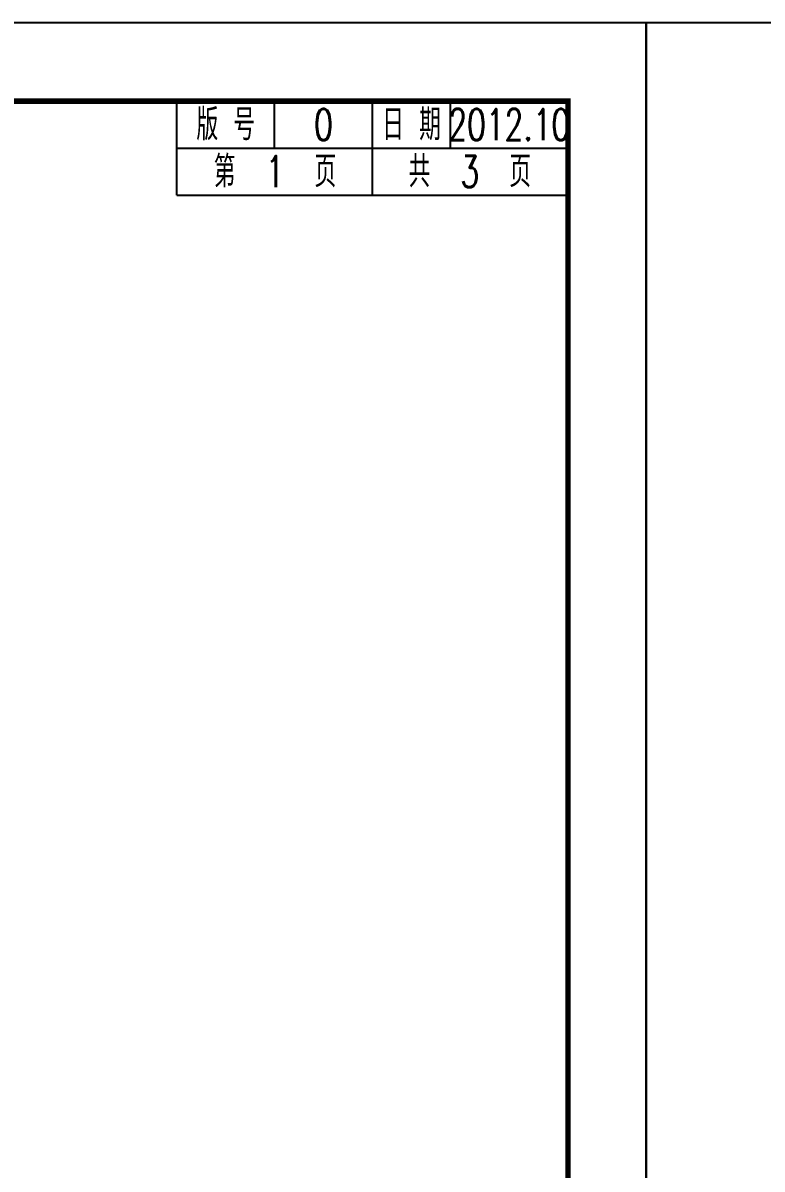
# Model space of a CAD drawing. Header units: millimetres. Extents: x 2 to 5882, y 1831 to 3462.
# Drawn here: x 762.7 to 857.2, y 2658.2 to 2804.7 of the extents above; entities that cross this region are included whole.
import ezdxf
from ezdxf.enums import TextEntityAlignment as Align

# ---------------------------------------------------------------- set-up
doc = ezdxf.new("R2010")
doc.units = ezdxf.units.MM
for name, color, linetype in [('文字', 7, 'Continuous'), ('标注', 4, 'Continuous'), ('次轮廓线', 7, 'Continuous')]:
    doc.layers.add(name, color=color, linetype=linetype)
doc.styles.get("Standard").update_dxf_attribs({"font": 'simplex1.shx', "width": 0.7, "bigfont": 'hztxt.shx'})

# ---------------------------------------------------------------- blocks, each defined once
blk = doc.blocks.new('series')
at = {"width": 0.75}
for tag, height, p in [('页码', 4, (-35, -19)), ('图名', 5, (-220, -282)), ('图号', 5, (-20, -282))]:
    blk.add_attdef(tag, text='', height=height, dxfattribs=at).set_placement(p, align=Align.MIDDLE_CENTER)
blk = doc.blocks.new('123')
blk.add_lwpolyline([(422.36, 2507.71), (422.36, 2804.71), (2.36, 2804.71), (2.36, 2507.71)], close=True)

msp = doc.modelspace()

# ---------------------------------------------------------------- linework, layer by layer
at = {"const_width": 0.7}
msp.add_lwpolyline([(832.36361, 2794.70635), (452.36361, 2794.70635), (452.36361, 2517.70635), (832.36361, 2517.70635), (832.36361, 2794.70635)], dxfattribs=at)
at = {"layer": '次轮廓线'}
for p, q in [((782.36361, 2782.70635), (782.36361, 2794.70635)), ((794.86361, 2788.70635), (794.86361, 2794.70635)), ((807.36361, 2788.70635), (807.36361, 2794.70635)), ((817.36361, 2788.70635), (817.36361, 2794.70635)), ((782.36361, 2788.70635), (832.36361, 2788.70635)), ((807.36361, 2782.70635), (807.36361, 2788.70635)), ((782.36361, 2782.70635), (832.36361, 2782.70635))]:
    msp.add_line(p, q, dxfattribs=at)

# ---------------------------------------------------------------- block references
ref = msp.add_blockref('series', (842.36361, 2804.70635))
ref.add_attrib('页码', '第  1  页    共  3  页', dxfattribs={"height": 4, "width": 0.7}).set_placement((807.36361, 2785.70635), align=Align.MIDDLE_CENTER)
at = {"layer": '标注'}
for p in [(420, 0), (840, 0)]:
    msp.add_blockref('123', p, dxfattribs=at)

# ---------------------------------------------------------------- texts
at = {"layer": '文字', "width": 0.7}
for s, p in [('版 号', (788.61361, 2791.70635)), ('日 期', (812.36361, 2791.70635)), ('0', (801.11361, 2791.70635)), ('2012.10', (824.86361, 2791.70635))]:
    msp.add_text(s, height=4, dxfattribs=at).set_placement(p, align=Align.MIDDLE_CENTER)

doc.saveas('drawing.dxf')
